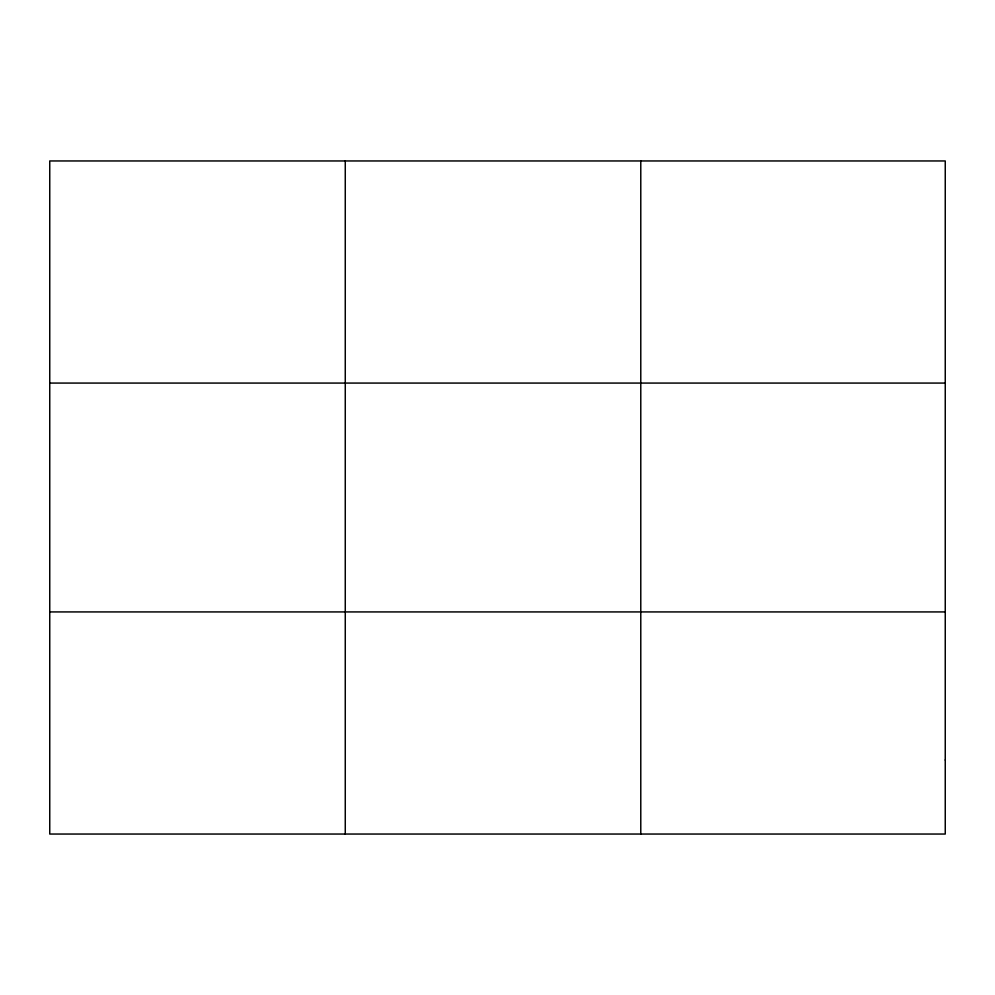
<?xml version="1.0" encoding="UTF-8"?>
<svg xmlns="http://www.w3.org/2000/svg" width="995" height="995" viewBox="0 0 995 995"><rect width="100%" height="100%" fill="white"/><g stroke="black" fill="none" stroke-linecap="round" stroke-linejoin="round"><path stroke-width="1.49" d="M345.265 160.954L345.265 834.046M640.78 160.954L640.78 834.046M49.75 383.075L945.25 383.075M49.75 611.925L945.25 611.925M945.25 760.006L945.25 834.046L49.75 834.046L49.75 160.954L945.25 160.954L945.25 760.006"/></g></svg>
